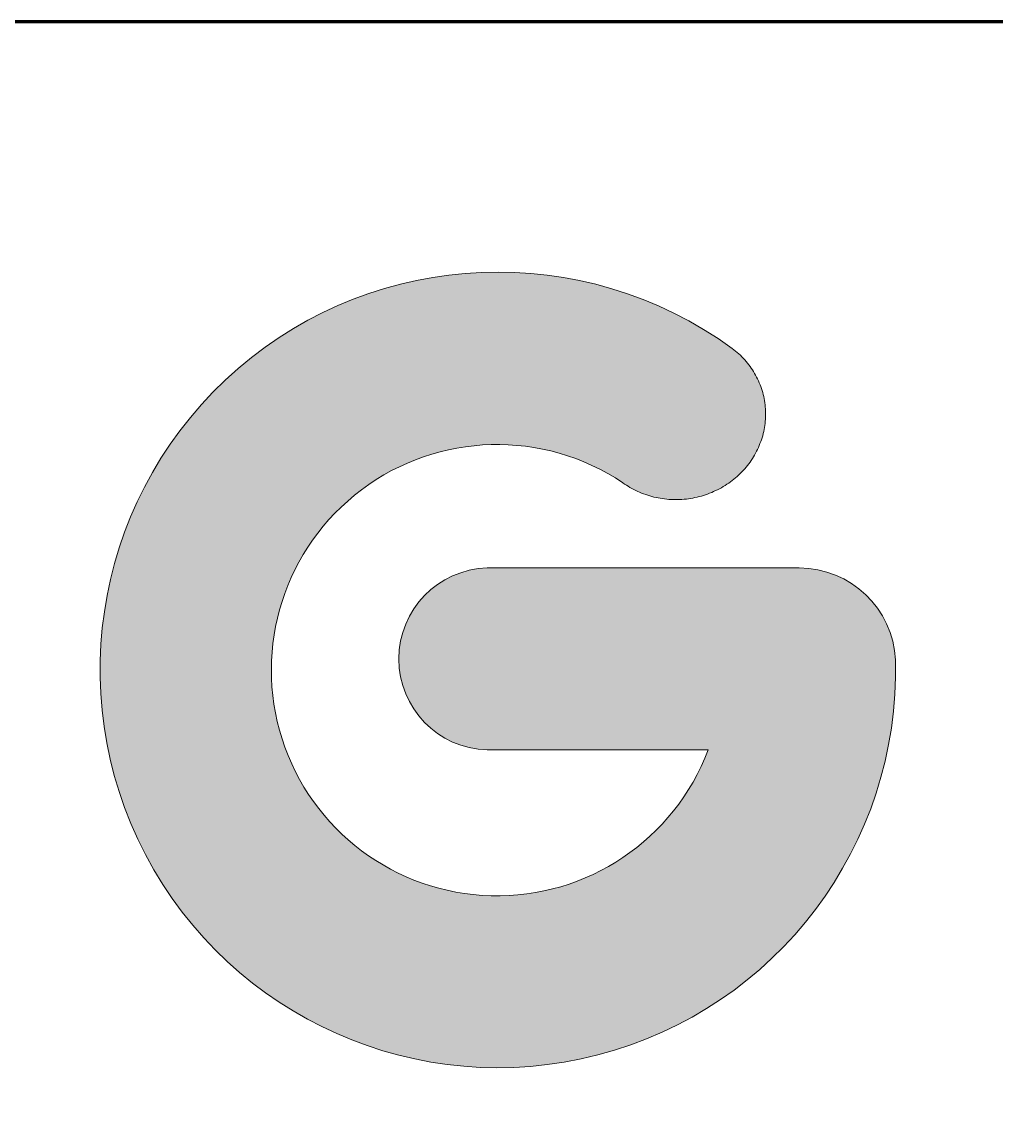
# Model space of a CAD drawing. Header units: millimetres. Extents: x 299 to 719, y 186 to 483.
# Drawn here: x 554.22 to 560.52, y 214.06 to 221.04 of the extents above; entities that cross this region are included whole.
import ezdxf

# ---------------------------------------------------------------- set-up
doc = ezdxf.new("R2010")
doc.units = ezdxf.units.MM
doc.layers.add('-1', color=7, linetype='Continuous', lineweight=0)
doc.layers.add('1', color=7, linetype='Continuous', lineweight=0)

# ---------------------------------------------------------------- blocks, each defined once
blk = doc.blocks.new('logo_cemig_geração_trans')
at = {"layer": '1'}
blk.add_hatch(color=256, dxfattribs=at).paths.add_polyline_path([(13.99794391537341, 9.550153159826834), (13.99394391537339, 9.531353159827177), (13.9889439153726, 9.51275315982415), (13.98294391537399, 9.494153159829217), (13.97794391537343, 9.475753159827612), (13.97094391537689, 9.45745315982056), (13.96394391537649, 9.439353159801328), (13.95694391537347, 9.421353159826815), (13.94894391537832, 9.403553159839277), (13.94094391537919, 9.385953159832859), (13.93294391537268, 9.368553159825758), (13.92294391537246, 9.35125315982615), (13.91394391537267, 9.334253159826588), (13.90394391537893, 9.317453159827195), (13.89394391537473, 9.300953159828289), (13.88294391536067, 9.28465315981159), (13.87194391537264, 9.268553159824215), (13.85994391537133, 9.252753159818155), (13.84794391537594, 9.237253159832491), (13.8359439153727, 9.221953159827144), (13.8229439153796, 9.206953159834882), (13.80994391537172, 9.192353159825572), (13.79594391537262, 9.177953159824902), (13.78194391536863, 9.163953159827045), (13.76794391537237, 9.150253159826093), (13.75294391537022, 9.136853159823538), (13.73794391537467, 9.123853159830915), (13.72294391537446, 9.111153159827623), (13.70694391537427, 9.09885315982718), (13.69094391536964, 9.086853159826362), (13.67494391537889, 9.07525315982776), (13.65894391537313, 9.064053159826642), (13.64194391537342, 9.05325315982877), (13.6249439153795, 9.042853159829647), (13.60794391537331, 9.032753159826754), (13.58994391537328, 9.023153159826514), (13.5719439153761, 9.01395315982721), (13.55394391537493, 9.005153159827067), (13.53594391537456, 8.996753159827584), (13.51794391537453, 8.988753159826999), (13.49894391537589, 8.981253159826935), (13.4799439153719, 8.974153159826415), (13.46094391537304, 8.967553159826586), (13.44194391537371, 8.961353159826842), (13.42294391537382, 8.95565315982683), (13.40294391537088, 8.95035315982642), (13.38394391537395, 8.94545315982694), (13.36394391537272, 8.941053159826723), (13.34394391537262, 8.937153159826678), (13.32494391537421, 8.933653159826925), (13.30494391537377, 8.93065315982686), (13.28494391537276, 8.928153159826792), (13.26494391537369, 8.92605315982685), (13.24394391537339, 8.924453159826847), (13.22394391537341, 8.923353159826839), (13.20394391537297, 8.922753159826826), (13.18394391537345, 8.922553159826833), (13.16394391537403, 8.922853159826836), (13.14394391537292, 8.923553159826852), (13.12394391537293, 8.924853159826839), (13.10394391537409, 8.926553159826796), (13.08394391537308, 8.928653159826844), (13.06394391537276, 8.931353159827097), (13.04394391537346, 8.934453159826845), (13.02394391537268, 8.938053159826602), (13.00494391537381, 8.94205315982623), (12.98494391537372, 8.946553159826955), (12.96594391537394, 8.951453159826578), (12.94694391537212, 8.95685315982682), (12.92794391537336, 8.962753159826924), (12.90894391537449, 8.969053159826785), (12.88994391537324, 8.975753159826972), (12.87094391537323, 8.9829531598266), (12.85294391537104, 8.990653159827403), (12.83494391537499, 8.998653159826965), (12.81694391537417, 9.007153159826927), (12.79894391537266, 9.016053159827102), (12.78194391536783, 9.025353159832385), (12.76394391537372, 9.035053159826987), (12.74794391537489, 9.045153159826917), (12.73094391537154, 9.05575315982366), (12.71394391537433, 9.066653159826423), (12.70261786024514, 9.07465218626124, 2.87676673628019), (13.48565893833359, 6.611852920072913), (11.44564391537324, 6.611853159826836, -0.9706876753328448), (11.44566011170559, 8.291853159827369), (14.32137794027926, 8.291853254665199, -0.4006608787569911), (15.21505956554017, 7.442870619265932, -4.292091709318788), (13.70794391537288, 10.31765315982719), (13.72394391537262, 10.30575315982807), (13.73894391536442, 10.29345315982899), (13.75394391537304, 10.28075315982672), (13.76894391537326, 10.26775315982711), (13.78294391537759, 10.25445315982495), (13.79694391537328, 10.24075315982651), (13.80994391537206, 10.22675315983214), (13.82294391537755, 10.21235315981986), (13.83594391537122, 10.19775315982623), (13.84894391537478, 10.18285315982533), (13.86094391537426, 10.16755315982606), (13.87194391537037, 10.15205315983913), (13.88294391536772, 10.13625315982919), (13.89394391537962, 10.12025315982009), (13.90494391537311, 10.1039531598274), (13.91394391537347, 10.08735315982898), (13.92394391537323, 10.07065315982826), (13.9329439153737, 10.05365315981755), (13.94194391537314, 10.03635315982758), (13.94994391537307, 10.01895315982567), (13.95694391537165, 10.00135315982876), (13.96494391537419, 9.983553159825625), (13.971943915373, 9.965653159826907), (13.97794391537082, 9.947553159851267), (13.98394391537431, 9.929253159824356), (13.98894391536976, 9.910853159819098), (13.99394391537328, 9.892253159826673), (13.99794391538364, 9.873653159774705), (14.00194391537661, 9.854953159830913), (14.00594391537334, 9.836053159826932), (14.00894391537338, 9.817153159825843), (14.01094391537333, 9.798153159826839), (14.0129439153734, 9.779053159826837), (14.01494391537335, 9.759953159826772), (14.01594391537333, 9.740853159828106), (14.01594391537333, 9.721653159826836), (14.01594391537333, 9.702553159826834), (14.01594391537333, 9.683353159826652), (14.01494391537324, 9.664153159825204), (14.0129439153734, 9.645053159826837), (14.01094391537333, 9.625953159826835), (14.00894391537361, 9.606853159828724), (14.00594391537345, 9.587853159827915), (14.00194391540265, 9.56895315984385)])
at = {"layer": '1', "flags": 128}
blk.add_lwpolyline([(12.69794391537334, 9.077953159826833), (12.71394391537342, 9.066653159826835), (12.73094391537336, 9.055753159826835), (12.74794391537341, 9.045153159826839), (12.76394391537337, 9.035053159826838), (12.7819439153734, 9.025353159826835), (12.79894391537334, 9.01605315982684), (12.81694391537337, 9.007153159826835), (12.8349439153734, 8.998653159826837), (12.85294391537332, 8.990653159826834), (12.87094391537335, 8.982953159826835), (12.88994391537335, 8.975753159826837), (12.90894391537336, 8.969053159826835), (12.92794391537336, 8.962753159826839), (12.94694391537337, 8.956853159826835), (12.96594391537337, 8.951453159826833), (12.98494391537338, 8.946553159826834), (13.00494391537336, 8.942053159826834), (13.02394391537337, 8.938053159826836), (13.04394391537335, 8.934453159826838), (13.06394391537333, 8.931353159826834), (13.08394391537342, 8.928653159826837), (13.10394391537341, 8.926553159826838), (13.12394391537339, 8.924853159826839), (13.14394391537337, 8.923553159826838), (13.16394391537335, 8.922853159826836), (13.18394391537333, 8.922553159826833), (13.20394391537332, 8.922753159826833), (13.22394391537341, 8.923353159826839), (13.24394391537339, 8.92445315982684), (13.26494391537335, 8.926053159826836), (13.28494391537333, 8.928153159826834), (13.30494391537331, 8.93065315982684), (13.32494391537341, 8.93365315982684), (13.34394391537342, 8.937153159826835), (13.3639439153734, 8.941053159826836), (13.38394391537338, 8.945453159826833), (13.40294391537338, 8.95035315982684), (13.42294391537337, 8.955653159826838), (13.44194391537337, 8.961353159826835), (13.46094391537338, 8.967553159826835), (13.47994391537338, 8.974153159826834), (13.49894391537339, 8.981253159826835), (13.51794391537339, 8.988753159826835), (13.53594391537342, 8.996753159826838), (13.55394391537334, 9.005153159826833), (13.57194391537337, 9.013953159826833), (13.5899439153734, 9.023153159826833), (13.60794391537331, 9.03275315982684), (13.62494391537336, 9.042853159826834), (13.64194391537342, 9.053253159826838), (13.65894391537336, 9.064053159826834), (13.67494391537332, 9.075253159826836), (13.6909439153734, 9.086853159826838), (13.70694391537336, 9.098853159826838), (13.72294391537332, 9.111153159826834), (13.73794391537342, 9.123853159826837), (13.75294391537341, 9.136853159826835), (13.76794391537339, 9.150253159826839), (13.7819439153734, 9.16395315982684), (13.79594391537341, 9.177953159826835), (13.80994391537342, 9.192353159826837), (13.82294391537334, 9.206953159826838), (13.83594391537338, 9.221953159826839), (13.84794391537332, 9.237253159826835), (13.85994391537338, 9.252753159826838), (13.87194391537332, 9.268553159826837), (13.8829439153734, 9.284653159826838), (13.89394391537337, 9.30095315982684), (13.90394391537336, 9.317453159826833), (13.91394391537335, 9.334253159826837), (13.92294391537337, 9.35125315982684), (13.93294391537336, 9.368553159826838), (13.9409439153734, 9.385953159826833), (13.94894391537332, 9.403553159826835), (13.95694391537336, 9.421353159826836), (13.96394391537342, 9.439353159826837), (13.97094391537337, 9.457453159826834), (13.97794391537332, 9.475753159826837), (13.98294391537343, 9.494153159826837), (13.9889439153734, 9.512753159826836), (13.99394391537339, 9.531353159826836), (13.99794391537341, 9.550153159826834), (14.00194391537332, 9.568953159826833), (14.00594391537334, 9.587853159826835), (14.00894391537338, 9.606853159826834), (14.01094391537333, 9.625953159826835), (14.0129439153734, 9.645053159826837), (14.01494391537335, 9.664153159826839), (14.01594391537333, 9.683353159826837), (14.01594391537333, 9.702553159826834), (14.01594391537333, 9.721653159826836), (14.01594391537333, 9.740853159826834), (14.01494391537335, 9.759953159826836), (14.0129439153734, 9.779053159826837), (14.01094391537333, 9.798153159826839), (14.00894391537338, 9.817153159826837), (14.00594391537334, 9.83605315982684), (14.00194391537332, 9.854953159826835), (13.99794391537341, 9.873653159826837), (13.99394391537339, 9.892253159826836), (13.9889439153734, 9.910853159826836), (13.9839439153734, 9.929253159826835), (13.97794391537332, 9.947553159826839), (13.97194391537334, 9.965653159826836), (13.9649439153734, 9.983553159826833), (13.95694391537336, 10.00135315982683), (13.94994391537341, 10.01895315982684), (13.94194391537337, 10.03635315982684), (13.93294391537336, 10.05365315982684), (13.92394391537334, 10.07065315982683), (13.91394391537335, 10.08735315982683), (13.90494391537334, 10.10395315982684), (13.89394391537337, 10.12025315982684), (13.8829439153734, 10.13625315982684), (13.87194391537332, 10.15205315982683), (13.86094391537335, 10.16755315982684), (13.84894391537341, 10.18285315982683), (13.83594391537338, 10.19775315982684), (13.82294391537334, 10.21235315982683), (13.80994391537342, 10.22675315982683), (13.79694391537339, 10.24075315982684), (13.78294391537338, 10.25445315982684), (13.76894391537337, 10.26775315982684), (13.75394391537338, 10.28075315982684), (13.7389439153734, 10.29345315982684), (13.72394391537341, 10.30575315982684), (13.70794391537333, 10.31765315982683, 4.292091709313683), (15.2150595655404, 7.442870619261548, 0.3992701173368595), (14.32565874276622, 8.291853254806377), (11.44566011170559, 8.291853159827369, 0.9706876753328448), (11.44564391537335, 6.611853159826836), (13.48565893833359, 6.611852920072913, -2.871462046345164), (12.69865883590103, 9.077318586904681)], format="xyb", dxfattribs=at)

msp = doc.modelspace()

# ---------------------------------------------------------------- hatches: boundary and pattern name
at = {"layer": '-1'}
h = msp.add_hatch(color=7, dxfattribs=at)
edge = h.paths.add_edge_path()
edge.add_line((559.0130324077309, 218.3858193701627), (559.0102324077309, 218.3726593701629))
edge.add_line((559.0102324077309, 218.3726593701629), (559.0067324077304, 218.3596393701608))
edge.add_line((559.0067324077304, 218.3596393701608), (559.0025324077313, 218.3466193701643))
edge.add_line((559.0025324077313, 218.3466193701644), (558.999032407731, 218.3337393701632))
edge.add_line((558.999032407731, 218.3337393701632), (558.9941324077333, 218.3209293701583))
edge.add_line((558.9941324077333, 218.3209293701583), (558.9892324077331, 218.3082593701448))
edge.add_line((558.9892324077331, 218.3082593701448), (558.984332407731, 218.2956593701627))
edge.add_line((558.984332407731, 218.2956593701627), (558.9787324077344, 218.2831993701714))
edge.add_line((558.9787324077344, 218.2831993701714), (558.973132407735, 218.2708793701669))
edge.add_line((558.973132407735, 218.2708793701669), (558.9675324077305, 218.2586993701619))
edge.add_line((558.9675324077305, 218.2586993701619), (558.9605324077303, 218.2465893701622))
edge.add_line((558.9605324077303, 218.2465893701622), (558.9542324077304, 218.2346893701625))
edge.add_line((558.9542324077304, 218.2346893701625), (558.9472324077348, 218.2229293701629))
edge.add_line((558.9472324077348, 218.2229293701629), (558.9402324077319, 218.2113793701637))
edge.add_line((558.9402324077319, 218.2113793701637), (558.932532407722, 218.199969370152))
edge.add_line((558.932532407722, 218.199969370152), (558.9248324077304, 218.1886993701609))
edge.add_line((558.9248324077304, 218.1886993701609), (558.9164324077294, 218.1776393701566))
edge.add_line((558.9164324077294, 218.1776393701566), (558.9080324077327, 218.1667893701666))
edge.add_line((558.9080324077327, 218.1667893701666), (558.8996324077305, 218.1560793701629))
edge.add_line((558.8996324077305, 218.1560793701629), (558.8905324077352, 218.1455793701683))
edge.add_line((558.8905324077352, 218.1455793701683), (558.8814324077298, 218.1353593701618))
edge.add_line((558.8814324077298, 218.1353593701618), (558.8716324077303, 218.1252793701613))
edge.add_line((558.8716324077303, 218.1252793701613), (558.8618324077275, 218.1154793701628))
edge.add_line((558.8618324077275, 218.1154793701628), (558.8520324077302, 218.1058893701622))
edge.add_line((558.8520324077302, 218.1058893701622), (558.8415324077287, 218.0965093701604))
edge.add_line((558.8415324077287, 218.0965093701604), (558.8310324077318, 218.0874093701655))
edge.add_line((558.8310324077318, 218.0874093701655), (558.8205324077317, 218.0785193701632))
edge.add_line((558.8205324077317, 218.0785193701632), (558.8093324077315, 218.0699093701629))
edge.add_line((558.8093324077315, 218.0699093701629), (558.7981324077283, 218.0615093701624))
edge.add_line((558.7981324077283, 218.0615093701624), (558.7869324077348, 218.0533893701633))
edge.add_line((558.7869324077348, 218.0533893701633), (558.7757324077307, 218.0455493701625))
edge.add_line((558.7757324077307, 218.0455493701625), (558.7638324077309, 218.037989370164))
edge.add_line((558.7638324077309, 218.037989370164), (558.7519324077352, 218.0307093701647))
edge.add_line((558.7519324077352, 218.0307093701647), (558.7400324077308, 218.0236393701626))
edge.add_line((558.7400324077308, 218.0236393701626), (558.7274324077308, 218.0169193701625))
edge.add_line((558.7274324077308, 218.0169193701625), (558.7148324077328, 218.010479370163))
edge.add_line((558.7148324077328, 218.010479370163), (558.702232407732, 218.0043193701628))
edge.add_line((558.702232407732, 218.0043193701628), (558.6896324077318, 217.9984393701632))
edge.add_line((558.6896324077318, 217.9984393701632), (558.6770324077318, 217.9928393701628))
edge.add_line((558.6770324077318, 217.9928393701628), (558.6637324077326, 217.9875893701628))
edge.add_line((558.6637324077326, 217.9875893701628), (558.6504324077299, 217.9826193701624))
edge.add_line((558.6504324077299, 217.9826193701624), (558.6371324077306, 217.9779993701625))
edge.add_line((558.6371324077306, 217.9779993701625), (558.6238324077311, 217.9736593701627))
edge.add_line((558.6238324077311, 217.9736593701627), (558.6105324077312, 217.9696693701627))
edge.add_line((558.6105324077312, 217.9696693701627), (558.5965324077291, 217.9659593701624))
edge.add_line((558.5965324077291, 217.9659593701624), (558.5832324077313, 217.9625293701628))
edge.add_line((558.5832324077313, 217.9625293701628), (558.5692324077304, 217.9594493701626))
edge.add_line((558.5692324077304, 217.9594493701626), (558.5552324077304, 217.9567193701626))
edge.add_line((558.5552324077304, 217.9567193701626), (558.5419324077315, 217.9542693701627))
edge.add_line((558.5419324077315, 217.9542693701628), (558.5279324077312, 217.9521693701627))
edge.add_line((558.5279324077312, 217.9521693701627), (558.5139324077304, 217.9504193701627))
edge.add_line((558.5139324077304, 217.9504193701626), (558.4999324077311, 217.9489493701627))
edge.add_line((558.4999324077311, 217.9489493701627), (558.4852324077309, 217.9478293701627))
edge.add_line((558.4852324077309, 217.9478293701627), (558.4712324077309, 217.9470593701627))
edge.add_line((558.4712324077309, 217.9470593701627), (558.4572324077307, 217.9466393701627))
edge.add_line((558.4572324077307, 217.9466393701627), (558.443232407731, 217.9464993701627))
edge.add_line((558.443232407731, 217.9464993701627), (558.4292324077313, 217.9467093701627))
edge.add_line((558.4292324077313, 217.9467093701627), (558.4152324077306, 217.9471993701627))
edge.add_line((558.4152324077306, 217.9471993701627), (558.4012324077306, 217.9481093701627))
edge.add_line((558.4012324077306, 217.9481093701627), (558.3872324077314, 217.9492993701627))
edge.add_line((558.3872324077314, 217.9492993701627), (558.3732324077307, 217.9507693701627))
edge.add_line((558.3732324077307, 217.9507693701627), (558.3592324077305, 217.9526593701629))
edge.add_line((558.3592324077305, 217.9526593701629), (558.3452324077309, 217.9548293701627))
edge.add_line((558.3452324077309, 217.9548293701627), (558.3312324077305, 217.9573493701625))
edge.add_line((558.3312324077305, 217.9573493701625), (558.3179324077312, 217.9601493701623))
edge.add_line((558.3179324077312, 217.9601493701623), (558.3039324077312, 217.9632993701628))
edge.add_line((558.3039324077312, 217.9632993701628), (558.2906324077313, 217.9667293701625))
edge.add_line((558.2906324077313, 217.9667293701625), (558.27733240773, 217.9705093701627))
edge.add_line((558.27733240773, 217.9705093701627), (558.2640324077308, 217.9746393701627))
edge.add_line((558.2640324077308, 217.9746393701627), (558.2507324077317, 217.9790493701626))
edge.add_line((558.2507324077317, 217.9790493701627), (558.2374324077308, 217.9837393701628))
edge.add_line((558.2374324077308, 217.9837393701628), (558.2241324077308, 217.9887793701625))
edge.add_line((558.2241324077308, 217.9887793701625), (558.2115324077292, 217.9941693701631))
edge.add_line((558.2115324077292, 217.9941693701631), (558.1989324077321, 217.9997693701628))
edge.add_line((558.1989324077321, 217.9997693701628), (558.1863324077315, 218.0057193701628))
edge.add_line((558.1863324077315, 218.0057193701628), (558.1737324077304, 218.0119493701629))
edge.add_line((558.1737324077304, 218.0119493701629), (558.161832407727, 218.0184593701666))
edge.add_line((558.161832407727, 218.0184593701666), (558.1492324077311, 218.0252493701628))
edge.add_line((558.1492324077311, 218.0252493701628), (558.138032407732, 218.0323193701627))
edge.add_line((558.138032407732, 218.0323193701628), (558.1261324077296, 218.0397393701605))
edge.add_line((558.1261324077296, 218.0397393701605), (558.1142324077316, 218.0473693701624))
edge.add_line((558.1142324077316, 218.0473693701624), (558.1063041691411, 218.0529686886668))
edge.add_ellipse((557.290328675411, 216.8444134013575), major_axis=(1.031121207436694, 1.031121207436694), ratio=0.999999999999846, start_angle=10.97411470316632, end_angle=294.3017584748602)
edge.add_line((558.654432923803, 216.3290092023349), (557.2264224077308, 216.3290093701627))
edge.add_ellipse((557.2439239599295, 216.9170092014908), major_axis=(0.4159628024062014, 0.4159628024062014), ratio=0.9999999999999118, start_angle=46.70377518307828, end_angle=223.2951200770519, ccw=False)
edge.add_line((557.2264337451635, 217.5050093701631), (559.239436225165, 217.5050094365496))
edge.add_ellipse((559.2409345266416, 216.8801857943789), major_axis=(-0.4418183046924884, 0.4418183046924883), ratio=0.9999999999998949, start_angle=227.8012135756972, end_angle=315.137392666833, ccw=False)
edge.add_ellipse((557.2954401151235, 216.8463258436357), major_axis=(-1.817533147950633, 1.817533147950633), ratio=0.9999999999998977, start_angle=-81.10368978569318, end_angle=226.4355817509567, ccw=False)
edge.add_line((558.8100324077305, 218.9230693701629), (558.8212324077303, 218.9147393701635))
edge.add_line((558.8212324077303, 218.9147393701635), (558.8317324077246, 218.9061293701642))
edge.add_line((558.8317324077246, 218.9061293701642), (558.8422324077306, 218.8972393701626))
edge.add_line((558.8422324077306, 218.8972393701626), (558.8527324077309, 218.8881393701629))
edge.add_line((558.8527324077309, 218.8881393701629), (558.8625324077339, 218.8788293701614))
edge.add_line((558.8625324077339, 218.8788293701614), (558.8723324077308, 218.8692393701625))
edge.add_line((558.8723324077308, 218.8692393701625), (558.88143240773, 218.8594393701664))
edge.add_line((558.88143240773, 218.8594393701664), (558.8905324077339, 218.8493593701578))
edge.add_line((558.8905324077339, 218.8493593701578), (558.8996324077294, 218.8391393701623))
edge.add_line((558.8996324077294, 218.8391393701623), (558.9087324077319, 218.8287093701616))
edge.add_line((558.9087324077319, 218.8287093701616), (558.9171324077315, 218.8179993701622))
edge.add_line((558.9171324077315, 218.8179993701621), (558.9248324077288, 218.8071493701713))
edge.add_line((558.9248324077288, 218.8071493701713), (558.932532407727, 218.7960893701643))
edge.add_line((558.932532407727, 218.7960893701643), (558.9402324077353, 218.784889370158))
edge.add_line((558.9402324077353, 218.784889370158), (558.9479324077307, 218.7734793701631))
edge.add_line((558.9479324077307, 218.7734793701631), (558.954232407731, 218.7618593701642))
edge.add_line((558.954232407731, 218.7618593701642), (558.9612324077308, 218.7501693701637))
edge.add_line((558.9612324077308, 218.7501693701637), (558.9675324077311, 218.7382693701562))
edge.add_line((558.9675324077311, 218.7382693701562), (558.9738324077307, 218.7261593701632))
edge.add_line((558.9738324077307, 218.7261593701632), (558.9794324077307, 218.7139793701619))
edge.add_line((558.9794324077307, 218.7139793701619), (558.9843324077297, 218.701659370164))
edge.add_line((558.9843324077297, 218.701659370164), (558.9899324077314, 218.6891993701618))
edge.add_line((558.9899324077314, 218.6891993701618), (558.9948324077307, 218.6766693701628))
edge.add_line((558.9948324077307, 218.6766693701628), (558.9990324077291, 218.6639993701798))
edge.add_line((558.9990324077291, 218.6639993701798), (559.0032324077315, 218.6511893701609))
edge.add_line((559.0032324077315, 218.6511893701609), (559.0067324077284, 218.6383093701573))
edge.add_line((559.0067324077284, 218.6383093701573), (559.0102324077309, 218.6252893701626))
edge.add_line((559.0102324077309, 218.6252893701626), (559.0130324077381, 218.6122693701262))
edge.add_line((559.0130324077381, 218.6122693701262), (559.0158324077331, 218.5991793701655))
edge.add_line((559.0158324077331, 218.5991793701655), (559.0186324077308, 218.5859493701628))
edge.add_line((559.0186324077308, 218.5859493701628), (559.0207324077309, 218.572719370162))
edge.add_line((559.0207324077309, 218.572719370162), (559.0221324077309, 218.5594193701627))
edge.add_line((559.0221324077309, 218.5594193701627), (559.023532407731, 218.5460493701627))
edge.add_line((559.023532407731, 218.5460493701627), (559.0249324077308, 218.5326793701626))
edge.add_line((559.0249324077308, 218.5326793701626), (559.0256324077309, 218.5193093701636))
edge.add_line((559.0256324077309, 218.5193093701636), (559.0256324077309, 218.5058693701627))
edge.add_line((559.0256324077309, 218.5058693701627), (559.0256324077309, 218.4924993701627))
edge.add_line((559.0256324077309, 218.4924993701627), (559.0256324077309, 218.4790593701626))
edge.add_line((559.0256324077309, 218.4790593701626), (559.0249324077308, 218.4656193701616))
edge.add_line((559.0249324077308, 218.4656193701616), (559.023532407731, 218.4522493701627))
edge.add_line((559.023532407731, 218.4522493701627), (559.0221324077309, 218.4388793701627))
edge.add_line((559.0221324077309, 218.4388793701627), (559.0207324077311, 218.425509370164))
edge.add_line((559.0207324077311, 218.425509370164), (559.0186324077309, 218.4122093701635))
edge.add_line((559.0186324077309, 218.4122093701635), (559.0158324077514, 218.3989793701746))
edge.add_line((559.0158324077514, 218.3989793701746), (559.0130324077309, 218.3858193701627))

# ---------------------------------------------------------------- linework, layer by layer
at = {"layer": '-1', "color": 7, "linetype": 'Continuous', "lineweight": 70}
msp.add_line((324.1174330615738, 221.0350969062857), (714.1174330615738, 221.0350969062857), dxfattribs=at)
at = {"layer": '-1', "color": 7}
for p, q in [((558.8212324077309, 218.9147393701627), (558.8100324077309, 218.9230693701627)), ((558.8317324077309, 218.9061293701627), (558.8212324077309, 218.9147393701627)), ((558.8422324077309, 218.8972393701627), (558.8317324077309, 218.9061293701627)), ((558.8527324077309, 218.8881393701627), (558.8422324077309, 218.8972393701627)), ((558.8625324077309, 218.8788293701627), (558.8527324077309, 218.8881393701627)), ((558.8723324077309, 218.8692393701627), (558.8625324077309, 218.8788293701627)), ((558.8814324077309, 218.8594393701627), (558.8723324077309, 218.8692393701627)), ((558.8905324077309, 218.8493593701627), (558.8814324077309, 218.8594393701627)), ((558.8996324077309, 218.8391393701627), (558.8905324077309, 218.8493593701627)), ((558.9087324077309, 218.8287093701627), (558.8996324077309, 218.8391393701627)), ((558.9171324077308, 218.8179993701627), (558.9087324077309, 218.8287093701627)), ((558.9248324077308, 218.8071493701627), (558.9171324077308, 218.8179993701627)), ((558.932532407731, 218.7960893701627), (558.9248324077308, 218.8071493701627)), ((558.940232407731, 218.7848893701627), (558.932532407731, 218.7960893701627)), ((558.9479324077308, 218.7734793701627), (558.940232407731, 218.7848893701627)), ((558.9542324077308, 218.7618593701627), (558.9479324077308, 218.7734793701627)), ((558.9612324077309, 218.7501693701627), (558.9542324077308, 218.7618593701627)), ((558.9675324077309, 218.7382693701627), (558.9612324077309, 218.7501693701627)), ((558.9738324077309, 218.7261593701627), (558.9675324077309, 218.7382693701627)), ((558.9794324077309, 218.7139793701627), (558.9738324077309, 218.7261593701627)), ((558.9843324077309, 218.7016593701627), (558.9794324077309, 218.7139793701627)), ((558.9899324077309, 218.6891993701627), (558.9843324077309, 218.7016593701627)), ((558.9948324077309, 218.6766693701627), (558.9899324077309, 218.6891993701627)), ((558.9990324077309, 218.6639993701627), (558.9948324077309, 218.6766693701627)), ((559.0032324077309, 218.6511893701627), (558.9990324077309, 218.6639993701627)), ((559.0067324077309, 218.6383093701627), (559.0032324077309, 218.6511893701627)), ((559.0102324077309, 218.6252893701627), (559.0067324077309, 218.6383093701627)), ((559.0130324077309, 218.6122693701627), (559.0102324077309, 218.6252893701627)), ((559.0158324077308, 218.5991793701627), (559.0130324077309, 218.6122693701627)), ((559.0186324077308, 218.5859493701627), (559.0158324077308, 218.5991793701627)), ((559.0207324077309, 218.5727193701627), (559.0186324077308, 218.5859493701627)), ((559.0221324077309, 218.5594193701627), (559.0207324077309, 218.5727193701627)), ((559.023532407731, 218.5460493701627), (559.0221324077309, 218.5594193701627)), ((559.0249324077308, 218.5326793701627), (559.023532407731, 218.5460493701627)), ((559.0256324077309, 218.5193093701627), (559.0249324077308, 218.5326793701627)), ((559.0256324077309, 218.5058693701627), (559.0256324077309, 218.5193093701627)), ((559.0221324077309, 218.4388793701627), (559.023532407731, 218.4522493701627)), ((559.023532407731, 218.4522493701627), (559.0249324077308, 218.4656193701627)), ((559.0249324077308, 218.4656193701627), (559.0256324077309, 218.4790593701627)), ((559.0256324077309, 218.4924993701627), (559.0256324077309, 218.5058693701627)), ((559.0256324077309, 218.4790593701627), (559.0256324077309, 218.4924993701627)), ((559.0102324077309, 218.3726593701627), (559.0130324077309, 218.3858193701627)), ((559.0130324077309, 218.3858193701627), (559.0158324077308, 218.3989793701627)), ((559.0158324077308, 218.3989793701627), (559.0186324077308, 218.4122093701627)), ((559.0186324077308, 218.4122093701627), (559.0207324077309, 218.4255093701627)), ((559.0207324077309, 218.4255093701627), (559.0221324077309, 218.4388793701627)), ((558.9843324077309, 218.2956593701627), (558.9892324077309, 218.3082593701627)), ((558.9892324077309, 218.3082593701627), (558.9941324077308, 218.3209293701627)), ((558.9941324077308, 218.3209293701627), (558.9990324077309, 218.3337393701627)), ((558.9990324077309, 218.3337393701627), (559.0025324077309, 218.3466193701627)), ((559.0025324077309, 218.3466193701627), (559.0067324077309, 218.3596393701627)), ((559.0067324077309, 218.3596393701627), (559.0102324077309, 218.3726593701627)), ((558.9542324077308, 218.2346893701627), (558.9605324077309, 218.2465893701627)), ((558.9605324077309, 218.2465893701627), (558.9675324077309, 218.2586993701627)), ((558.9675324077309, 218.2586993701627), (558.9731324077309, 218.2708793701627)), ((558.9731324077309, 218.2708793701627), (558.9787324077308, 218.2831993701627)), ((558.9787324077308, 218.2831993701627), (558.9843324077309, 218.2956593701627)), ((558.9080324077308, 218.1667893701627), (558.9164324077309, 218.1776393701627)), ((558.9164324077309, 218.1776393701627), (558.9248324077308, 218.1886993701627)), ((558.9248324077308, 218.1886993701627), (558.932532407731, 218.1999693701627)), ((558.932532407731, 218.1999693701627), (558.940232407731, 218.2113793701627)), ((558.940232407731, 218.2113793701627), (558.9472324077309, 218.2229293701627)), ((558.9472324077309, 218.2229293701627), (558.9542324077308, 218.2346893701627)), ((558.8415324077309, 218.0965093701627), (558.8520324077309, 218.1058893701627)), ((558.8520324077309, 218.1058893701627), (558.861832407731, 218.1154793701627)), ((558.861832407731, 218.1154793701627), (558.8716324077309, 218.1252793701627)), ((558.8716324077309, 218.1252793701627), (558.8814324077309, 218.1353593701627)), ((558.8814324077309, 218.1353593701627), (558.8905324077309, 218.1455793701627)), ((558.8905324077309, 218.1455793701627), (558.8996324077309, 218.1560793701627)), ((558.8996324077309, 218.1560793701627), (558.9080324077308, 218.1667893701627)), ((558.1030324077309, 218.0552793701627), (558.1142324077309, 218.0473693701627)), ((558.1142324077309, 218.0473693701627), (558.1261324077309, 218.0397393701627)), ((558.1261324077309, 218.0397393701627), (558.1380324077309, 218.0323193701627)), ((558.1380324077309, 218.0323193701627), (558.1492324077309, 218.0252493701627)), ((558.7400324077308, 218.0236393701627), (558.7519324077309, 218.0307093701627)), ((558.7519324077309, 218.0307093701627), (558.7638324077309, 218.0379893701627)), ((558.7638324077309, 218.0379893701627), (558.7757324077309, 218.0455493701627)), ((558.7757324077309, 218.0455493701627), (558.7869324077309, 218.0533893701627)), ((558.7869324077309, 218.0533893701627), (558.7981324077309, 218.0615093701627)), ((558.7981324077309, 218.0615093701627), (558.8093324077308, 218.0699093701627)), ((558.8093324077308, 218.0699093701627), (558.8205324077309, 218.0785193701627)), ((558.8205324077309, 218.0785193701627), (558.831032407731, 218.0874093701627)), ((558.831032407731, 218.0874093701627), (558.8415324077309, 218.0965093701627)), ((558.1492324077309, 218.0252493701627), (558.1618324077309, 218.0184593701627)), ((558.1618324077309, 218.0184593701627), (558.1737324077309, 218.0119493701627)), ((558.1737324077309, 218.0119493701627), (558.1863324077309, 218.0057193701627)), ((558.1863324077309, 218.0057193701627), (558.1989324077309, 217.9997693701627)), ((558.1989324077309, 217.9997693701627), (558.2115324077308, 217.9941693701627)), ((558.2115324077308, 217.9941693701627), (558.2241324077308, 217.9887793701627)), ((558.2241324077308, 217.9887793701627), (558.2374324077309, 217.9837393701627)), ((558.2374324077309, 217.9837393701627), (558.2507324077309, 217.9790493701627)), ((558.2507324077309, 217.9790493701627), (558.2640324077308, 217.9746393701627)), ((558.2640324077308, 217.9746393701627), (558.2773324077309, 217.9705093701627)), ((558.2773324077309, 217.9705093701627), (558.2906324077309, 217.9667293701627)), ((558.2906324077309, 217.9667293701627), (558.3039324077309, 217.9632993701627)), ((558.3039324077309, 217.9632993701627), (558.3179324077308, 217.9601493701627)), ((558.3179324077308, 217.9601493701627), (558.3312324077309, 217.9573493701627)), ((558.555232407731, 217.9567193701627), (558.5692324077309, 217.9594493701627)), ((558.5692324077309, 217.9594493701627), (558.5832324077309, 217.9625293701627)), ((558.5832324077309, 217.9625293701627), (558.5965324077309, 217.9659593701627)), ((558.5965324077309, 217.9659593701627), (558.610532407731, 217.9696693701627)), ((558.610532407731, 217.9696693701627), (558.6238324077309, 217.9736593701627)), ((558.6238324077309, 217.9736593701627), (558.6371324077309, 217.9779993701627)), ((558.6371324077309, 217.9779993701627), (558.6504324077309, 217.9826193701627)), ((558.6504324077309, 217.9826193701627), (558.6637324077309, 217.9875893701627)), ((558.6637324077309, 217.9875893701627), (558.6770324077308, 217.9928393701627)), ((558.6770324077308, 217.9928393701627), (558.6896324077309, 217.9984393701627)), ((558.6896324077309, 217.9984393701627), (558.7022324077309, 218.0043193701627)), ((558.7022324077309, 218.0043193701627), (558.7148324077309, 218.0104793701627)), ((558.7148324077309, 218.0104793701627), (558.7274324077309, 218.0169193701627)), ((558.7274324077309, 218.0169193701627), (558.7400324077308, 218.0236393701627)), ((558.3312324077309, 217.9573493701627), (558.3452324077309, 217.9548293701627)), ((558.3452324077309, 217.9548293701627), (558.3592324077308, 217.9526593701627)), ((558.3592324077308, 217.9526593701627), (558.3732324077309, 217.9507693701627)), ((558.3732324077309, 217.9507693701627), (558.387232407731, 217.9492993701627)), ((558.387232407731, 217.9492993701627), (558.401232407731, 217.9481093701627)), ((558.401232407731, 217.9481093701627), (558.4152324077309, 217.9471993701627)), ((558.4152324077309, 217.9471993701627), (558.4292324077309, 217.9467093701627)), ((558.4292324077309, 217.9467093701627), (558.4432324077309, 217.9464993701627)), ((558.4432324077309, 217.9464993701627), (558.4572324077309, 217.9466393701627)), ((558.4572324077309, 217.9466393701627), (558.4712324077309, 217.9470593701627)), ((558.4712324077309, 217.9470593701627), (558.4852324077309, 217.9478293701627)), ((558.4852324077309, 217.9478293701627), (558.4999324077309, 217.9489493701627)), ((558.4999324077309, 217.9489493701627), (558.5139324077309, 217.9504193701627)), ((558.5139324077309, 217.9504193701627), (558.5279324077309, 217.9521693701627)), ((558.5279324077309, 217.9521693701627), (558.5419324077309, 217.9542693701627)), ((558.5419324077309, 217.9542693701627), (558.555232407731, 217.9567193701627)), ((559.2424327869059, 217.5050094366484), (557.2264337451635, 217.5050093701631)), ((557.2264224077309, 216.3290093701627), (558.654432923803, 216.3290092023349))]:
    msp.add_line(p, q, dxfattribs=at)
for centre, major_axis, ratio, start_param, end_param in [((557.2954401151236, 216.8463258436356), (1.817533147950462, 1.817533147950462), 0.9999999999999675, 0.1552699045183661, 5.522842772016647), ((557.2903286754109, 216.8444134013575), (-1.031121207436738, 1.031121207436739), 0.9999999999999307, -1.376970580525349, 3.565738353000652), ((557.2439239599295, 216.9170092014908), (0.4159628024062024, 0.4159628024062023), 0.9999999999999077, 0.8151346500559356, 3.897235048980845), ((559.2409345266416, 216.8801857943789), (0.4418183046924506, 0.4418183046924506), 1, 5.546677543724649, 7.066185582130901)]:
    msp.add_ellipse(centre, major_axis=major_axis, ratio=ratio, start_param=start_param, end_param=end_param, dxfattribs=at)
at = {"layer": '1', "color": 7, "linetype": 'Continuous', "lineweight": 70}
msp.add_line((324.1174330615738, 221.0350969062857), (714.1174330615738, 221.0350969062857), dxfattribs=at)

# ---------------------------------------------------------------- block references
at = {"layer": '1', "color": 7, "linetype": 'Continuous', "lineweight": 0, "xscale": 0.6999999999999886, "yscale": 0.6999999999999886}
msp.add_blockref('logo_cemig_geração_trans', (549.2144716669695, 211.7007121582839), dxfattribs=at)

doc.saveas('drawing.dxf')
